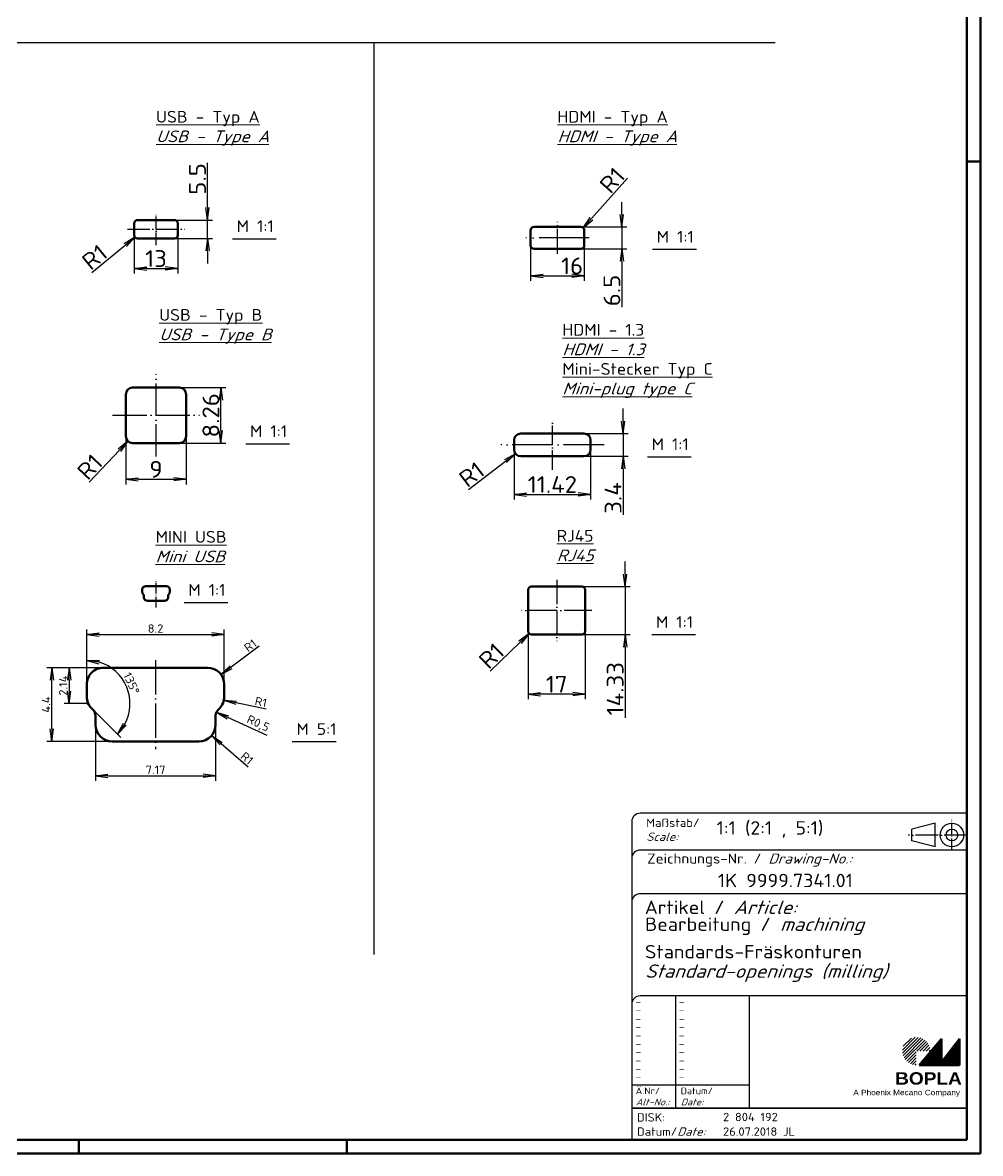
# Model space of a CAD drawing. Header units: millimetres. Extents: x 1 to 840, y 1 to 593.
# Drawn here: x 554.2 to 840, y 1 to 338.4 of the extents above; entities that cross this region are included whole.
import ezdxf

# ---------------------------------------------------------------- set-up
doc = ezdxf.new("R2010")
doc.units = ezdxf.units.MM
doc.header["$PDMODE"] = 35
doc.header["$PDSIZE"] = -2
doc.linetypes.add('ACAD_ISO04W100', pattern=[30, 24, -3, 0, -3])
doc.layers.add('Sichtbar (ISO)', color=7, linetype='Continuous', lineweight=50)
doc.layers.add('Skizziergeometrie (ISO)', color=7, linetype='Continuous', lineweight=25)
doc.styles.get("Standard").update_dxf_attribs({"font": 'isocp.shx', "width": 1.2})
doc.dimstyles.new('phoenix', dxfattribs={"dimtxt": 2.5, "dimasz": 3.72, "dimexe": 1.5, "dimexo": 0, "dimgap": 0.5, "dimtad": 1, "dimdec": 6, "dimdsep": 46, "dimtxsty": 'Standard', "dimblk": '_OPEN15', "dimcen": 0, "dimclrd": 1, "dimclre": 1, "dimclrt": 5, "dimadec": 4, "dimazin": 2, "dimtfac": 0.666667, "dimtdec": 6, "dimtmove": 0, "dimatfit": 0, "dimldrblk": '_OPEN15', "dimfxl": 1, "dimtolj": 1, "dimlwd": 25, "dimlwe": 25, "dimarcsym": 0})
doc.dimstyles.new('phoenix$4', dxfattribs={"dimtxt": 3.5, "dimasz": 3.72, "dimexe": 1.5, "dimexo": 0, "dimgap": 2, "dimtad": 1, "dimdsep": 46, "dimlunit": 6, "dimtxsty": 'Standard', "dimblk": '_OPEN15', "dimcen": 0, "dimclrd": 1, "dimclre": 1, "dimclrt": 5, "dimadec": 0, "dimazin": 0, "dimtfac": 0.666667, "dimtofl": 0, "dimtmove": 0, "dimatfit": 0, "dimldrblk": '_OPEN15', "dimfxl": 1, "dimtolj": 1, "dimlwd": 25, "dimlwe": 25, "dimarcsym": 0})

# ---------------------------------------------------------------- blocks, each defined once
blk = doc.blocks.new('_OPEN15', base_point=(1, 0))
at = {"color": 0, "linetype": 'ByBlock'}
for p, q in [((1, 0), (0, 0.132)), ((0, 0), (1, 0)), ((1, 0), (0, -0.132))]:
    blk.add_line(p, q, dxfattribs=at)
blk = doc.blocks.new('*D59')
at = {"color": 1, "linetype": 'Continuous', "lineweight": 25}
for p, q in [((593.9, 145.94), (561.48, 145.94)), ((562.98, 127.66), (562.98, 142.22)), ((593.9, 123.94), (561.48, 123.94))]:
    blk.add_line(p, q, dxfattribs=at)
at = {"layer": 'Defpoints', "color": 0, "linetype": 'Continuous', "lineweight": 50}
for p in [(562.98, 145.94), (593.9, 145.94), (593.9, 123.94)]:
    blk.add_point(p, dxfattribs=at)
at = {"color": 1, "linetype": 'Continuous', "lineweight": 25, "xscale": 3.72, "yscale": 3.72, "zscale": 3.72}
for p, rotation in [((562.98, 145.94), 90), ((562.98, 123.94), 270)]:
    blk.add_blockref('_OPEN15', p, dxfattribs=dict(at, rotation=rotation))
at = {"color": 5, "linetype": 'Continuous', "lineweight": 35, "insert": (561.23, 134.94), "char_height": 2.5, "attachment_point": 5, "rotation": 90}
blk.add_mtext('\\A1;4.4', dxfattribs=at)
blk = doc.blocks.new('*D60')
at = {"color": 1, "linetype": 'Continuous', "lineweight": 25}
for p, q in [((578.4, 145.94), (566.62, 145.94)), ((568.12, 142.22), (568.12, 138.96)), ((573.4, 135.24), (566.62, 135.24))]:
    blk.add_line(p, q, dxfattribs=at)
at = {"layer": 'Defpoints', "color": 0, "linetype": 'Continuous', "lineweight": 50}
for p in [(578.4, 145.94), (568.12, 135.24), (573.4, 135.24)]:
    blk.add_point(p, dxfattribs=at)
at = {"color": 1, "linetype": 'Continuous', "lineweight": 25, "xscale": 3.72, "yscale": 3.72, "zscale": 3.72}
for p, rotation in [((568.12, 145.94), 90), ((568.12, 135.24), 270)]:
    blk.add_blockref('_OPEN15', p, dxfattribs=dict(at, rotation=rotation))
at = {"color": 5, "linetype": 'Continuous', "lineweight": 35, "insert": (566.37, 140.59), "char_height": 2.5, "attachment_point": 5, "rotation": 90}
blk.add_mtext('\\A1;2.14', dxfattribs=at)
blk = doc.blocks.new('*D61')
at = {"color": 1, "linetype": 'Continuous', "lineweight": 25}
for p, q in [((573.4, 139.12), (573.4, 157.37)), ((577.12, 155.87), (610.68, 155.87)), ((614.4, 139.12), (614.4, 157.37))]:
    blk.add_line(p, q, dxfattribs=at)
at = {"layer": 'Defpoints', "color": 0, "linetype": 'Continuous', "lineweight": 50}
for p in [(614.4, 155.87), (573.4, 139.12), (614.4, 139.12)]:
    blk.add_point(p, dxfattribs=at)
at = {"color": 1, "linetype": 'Continuous', "lineweight": 25, "xscale": 3.72, "yscale": 3.72, "zscale": 3.72, "rotation": 180}
blk.add_blockref('_OPEN15', (573.4, 155.87), dxfattribs=at)
at = {"color": 1, "linetype": 'Continuous', "lineweight": 25, "xscale": 3.72, "yscale": 3.72, "zscale": 3.72}
blk.add_blockref('_OPEN15', (614.4, 155.87), dxfattribs=at)
at = {"color": 5, "linetype": 'Continuous', "lineweight": 35, "insert": (593.9, 157.62), "char_height": 2.5, "attachment_point": 5}
blk.add_mtext('\\A1;8.2', dxfattribs=at)
blk = doc.blocks.new('*D62')
at = {"color": 1, "linetype": 'Continuous', "lineweight": 25}
for p, q in [((575.98, 130.28), (575.98, 112.2)), ((611.83, 130.28), (611.83, 112.2)), ((579.7, 113.7), (608.11, 113.7))]:
    blk.add_line(p, q, dxfattribs=at)
at = {"layer": 'Defpoints', "color": 0, "linetype": 'Continuous', "lineweight": 50}
for p in [(575.98, 130.28), (611.83, 130.28), (611.83, 113.7)]:
    blk.add_point(p, dxfattribs=at)
at = {"color": 1, "linetype": 'Continuous', "lineweight": 25, "xscale": 3.72, "yscale": 3.72, "zscale": 3.72, "rotation": 180}
blk.add_blockref('_OPEN15', (575.98, 113.7), dxfattribs=at)
at = {"color": 1, "linetype": 'Continuous', "lineweight": 25, "xscale": 3.72, "yscale": 3.72, "zscale": 3.72}
blk.add_blockref('_OPEN15', (611.83, 113.7), dxfattribs=at)
at = {"color": 5, "linetype": 'Continuous', "lineweight": 35, "insert": (593.9, 115.45), "char_height": 2.5, "attachment_point": 5}
blk.add_mtext('\\A1;7.17', dxfattribs=at)
blk = doc.blocks.new('*D63')
at = {"color": 1, "linetype": 'Continuous', "lineweight": 25}
for p, q in [((573.4, 137.31), (573.4, 149.62)), ((575.25, 133.4), (583.57, 125.07))]:
    blk.add_line(p, q, dxfattribs=at)
blk.add_arc((573.4, 135.24), 12.88, 331.61, 73.3898, dxfattribs=at)
at = {"layer": 'Defpoints', "color": 0, "linetype": 'Continuous', "lineweight": 50}
for p in [(573.4, 137.31), (573.4, 135.24), (573.4, 135.24), (586.28, 135.24), (575.25, 133.4)]:
    blk.add_point(p, dxfattribs=at)
at = {"color": 1, "linetype": 'Continuous', "lineweight": 25, "xscale": 3.72, "yscale": 3.72, "zscale": 3.72}
for p, rotation in [((573.4, 148.12), 171.694836814316), ((582.51, 126.13), 233.3049437032322)]:
    blk.add_blockref('_OPEN15', p, dxfattribs=dict(at, rotation=rotation))
at = {"color": 5, "linetype": 'Continuous', "lineweight": 35, "insert": (586.73, 141.26), "char_height": 2.5, "attachment_point": 5, "rotation": 294.3177}
blk.add_mtext('\\A1;135°', dxfattribs=at)
blk = doc.blocks.new('*D64')
at = {"color": 1, "linetype": 'Continuous', "lineweight": 25}
blk.add_line((621.58, 116.29), (613.45, 123.26), dxfattribs=at)
at = {"layer": 'Defpoints', "color": 0, "linetype": 'Continuous', "lineweight": 50}
for p in [(606.83, 128.94), (610.63, 125.68)]:
    blk.add_point(p, dxfattribs=at)
at = {"color": 1, "linetype": 'Continuous', "lineweight": 25, "xscale": 3.72, "yscale": 3.72, "zscale": 3.72, "rotation": 139.385156759083}
blk.add_blockref('_OPEN15', (610.63, 125.68), dxfattribs=at)
at = {"color": 5, "linetype": 'Continuous', "lineweight": 35, "insert": (621.2, 118.92), "char_height": 2.5, "attachment_point": 5, "rotation": 319.3852}
blk.add_mtext('\\A1;R1', dxfattribs=at)
blk = doc.blocks.new('*D65')
at = {"color": 1, "linetype": 'Continuous', "lineweight": 25}
blk.add_line((627.21, 125.7), (615.44, 131.11), dxfattribs=at)
at = {"layer": 'Defpoints', "color": 0, "linetype": 'Continuous', "lineweight": 50}
for p in [(612.06, 132.67), (614.33, 131.62)]:
    blk.add_point(p, dxfattribs=at)
at = {"color": 1, "linetype": 'Continuous', "lineweight": 25, "xscale": 3.72, "yscale": 3.72, "zscale": 3.72, "rotation": 155.3066710250894}
blk.add_blockref('_OPEN15', (612.06, 132.67), dxfattribs=at)
at = {"color": 5, "linetype": 'Continuous', "lineweight": 35, "insert": (624.44, 129.11), "char_height": 2.5, "attachment_point": 5, "rotation": 335.3067}
blk.add_mtext('\\A1;R0,5', dxfattribs=at)
blk = doc.blocks.new('*D66')
at = {"color": 1, "linetype": 'Continuous', "lineweight": 25}
blk.add_line((626.94, 133.59), (617.94, 135.5), dxfattribs=at)
at = {"layer": 'Defpoints', "color": 0, "linetype": 'Continuous', "lineweight": 50}
for p in [(609.4, 137.31), (614.3, 136.27)]:
    blk.add_point(p, dxfattribs=at)
at = {"color": 1, "linetype": 'Continuous', "lineweight": 25, "xscale": 3.72, "yscale": 3.72, "zscale": 3.72, "rotation": 168.034121475885}
blk.add_blockref('_OPEN15', (614.3, 136.27), dxfattribs=at)
at = {"color": 5, "linetype": 'Continuous', "lineweight": 35, "insert": (625.34, 135.72), "char_height": 2.5, "attachment_point": 5, "rotation": 348.0341}
blk.add_mtext('\\A1;R1', dxfattribs=at)
blk = doc.blocks.new('*D67')
at = {"color": 1, "linetype": 'Continuous', "lineweight": 25}
blk.add_line((624.84, 152.32), (616.42, 146.11), dxfattribs=at)
at = {"layer": 'Defpoints', "color": 0, "linetype": 'Continuous', "lineweight": 50}
for p in [(613.43, 143.91), (609.4, 140.94)]:
    blk.add_point(p, dxfattribs=at)
at = {"color": 1, "linetype": 'Continuous', "lineweight": 25, "xscale": 3.72, "yscale": 3.72, "zscale": 3.72, "rotation": 216.4064262175541}
blk.add_blockref('_OPEN15', (613.43, 143.91), dxfattribs=at)
at = {"color": 5, "linetype": 'Continuous', "lineweight": 35, "insert": (622.19, 152.55), "char_height": 2.5, "attachment_point": 5, "rotation": 36.4064}
blk.add_mtext('\\A1;R1', dxfattribs=at)
blk = doc.blocks.new('*D68')
at = {"color": 1, "linetype": 'Continuous', "lineweight": 25}
for p, q in [((587.54, 275.02), (587.54, 263.53)), ((600.54, 275.02), (600.54, 263.53)), ((591.26, 265.03), (596.82, 265.03))]:
    blk.add_line(p, q, dxfattribs=at)
at = {"layer": 'Defpoints', "color": 0, "linetype": 'Continuous', "lineweight": 50}
for p in [(587.54, 275.02), (600.54, 275.02), (600.54, 265.03)]:
    blk.add_point(p, dxfattribs=at)
at = {"color": 1, "linetype": 'Continuous', "lineweight": 25, "xscale": 3.72, "yscale": 3.72, "zscale": 3.72, "rotation": 180}
blk.add_blockref('_OPEN15', (587.54, 265.03), dxfattribs=at)
at = {"color": 1, "linetype": 'Continuous', "lineweight": 25, "xscale": 3.72, "yscale": 3.72, "zscale": 3.72}
blk.add_blockref('_OPEN15', (600.54, 265.03), dxfattribs=at)
at = {"color": 5, "linetype": 'Continuous', "lineweight": 35, "insert": (594.04, 268.03), "char_height": 5, "attachment_point": 5}
blk.add_mtext('\\A1;13', dxfattribs=at)
blk = doc.blocks.new('*D69')
at = {"color": 1, "linetype": 'Continuous', "lineweight": 25}
for p, q in [((609.42, 283.24), (609.42, 296.61)), ((599.54, 279.52), (610.92, 279.52)), ((609.42, 274.02), (609.42, 279.52)), ((599.54, 274.02), (610.92, 274.02)), ((609.42, 270.3), (609.42, 266.58))]:
    blk.add_line(p, q, dxfattribs=at)
at = {"layer": 'Defpoints', "color": 0, "linetype": 'Continuous', "lineweight": 50}
for p in [(599.54, 279.52), (609.42, 279.52), (599.54, 274.02)]:
    blk.add_point(p, dxfattribs=at)
at = {"color": 1, "linetype": 'Continuous', "lineweight": 25, "xscale": 3.72, "yscale": 3.72, "zscale": 3.72}
for p, rotation in [((609.42, 279.52), 270), ((609.42, 274.02), 90)]:
    blk.add_blockref('_OPEN15', p, dxfattribs=dict(at, rotation=rotation))
at = {"color": 5, "linetype": 'Continuous', "lineweight": 35, "insert": (606.42, 291.79), "char_height": 5, "attachment_point": 5, "rotation": 90}
blk.add_mtext('\\A1;5.5', dxfattribs=at)
blk = doc.blocks.new('*D70')
at = {"color": 1, "linetype": 'Continuous', "lineweight": 25}
blk.add_line((574.91, 263.91), (584.88, 272.04), dxfattribs=at)
at = {"layer": 'Defpoints', "color": 0, "linetype": 'Continuous', "lineweight": 50}
for p in [(587.77, 274.39), (588.54, 275.02)]:
    blk.add_point(p, dxfattribs=at)
at = {"color": 1, "linetype": 'Continuous', "lineweight": 25, "xscale": 3.72, "yscale": 3.72, "zscale": 3.72, "rotation": 39.19285246058444}
blk.add_blockref('_OPEN15', (587.77, 274.39), dxfattribs=at)
at = {"color": 5, "linetype": 'Continuous', "lineweight": 35, "insert": (575.73, 268.45), "char_height": 5, "attachment_point": 5, "rotation": 39.1929}
blk.add_mtext('\\A1;R1', dxfattribs=at)
blk = doc.blocks.new('*D71')
at = {"color": 1, "linetype": 'Continuous', "lineweight": 25}
for p, q in [((585.04, 214.99), (585.04, 200.65)), ((603.04, 214.99), (603.04, 200.65)), ((588.76, 202.15), (599.32, 202.15))]:
    blk.add_line(p, q, dxfattribs=at)
at = {"layer": 'Defpoints', "color": 0, "linetype": 'Continuous', "lineweight": 50}
for p in [(585.04, 214.99), (603.04, 214.99), (603.04, 202.15)]:
    blk.add_point(p, dxfattribs=at)
at = {"color": 1, "linetype": 'Continuous', "lineweight": 25, "xscale": 3.72, "yscale": 3.72, "zscale": 3.72, "rotation": 180}
blk.add_blockref('_OPEN15', (585.04, 202.15), dxfattribs=at)
at = {"color": 1, "linetype": 'Continuous', "lineweight": 25, "xscale": 3.72, "yscale": 3.72, "zscale": 3.72}
blk.add_blockref('_OPEN15', (603.04, 202.15), dxfattribs=at)
at = {"color": 5, "linetype": 'Continuous', "lineweight": 35, "insert": (594.04, 205.15), "char_height": 5, "attachment_point": 5}
blk.add_mtext('\\A1;9', dxfattribs=at)
blk = doc.blocks.new('*D72')
at = {"color": 1, "linetype": 'Continuous', "lineweight": 25}
for p, q in [((601.04, 229.51), (614.91, 229.51)), ((613.41, 216.71), (613.41, 225.79)), ((601.04, 212.99), (614.91, 212.99))]:
    blk.add_line(p, q, dxfattribs=at)
at = {"layer": 'Defpoints', "color": 0, "linetype": 'Continuous', "lineweight": 50}
for p in [(601.04, 229.51), (613.41, 229.51), (601.04, 212.99)]:
    blk.add_point(p, dxfattribs=at)
at = {"color": 1, "linetype": 'Continuous', "lineweight": 25, "xscale": 3.72, "yscale": 3.72, "zscale": 3.72}
for p, rotation in [((613.41, 229.51), 90), ((613.41, 212.99), 270)]:
    blk.add_blockref('_OPEN15', p, dxfattribs=dict(at, rotation=rotation))
at = {"color": 5, "linetype": 'Continuous', "lineweight": 35, "insert": (610.4, 221.25), "char_height": 5, "attachment_point": 5, "rotation": 90}
blk.add_mtext('\\A1;8.26', dxfattribs=at)
blk = doc.blocks.new('*D73')
at = {"color": 1, "linetype": 'Continuous', "lineweight": 25}
blk.add_line((574.09, 201.26), (583.12, 210.83), dxfattribs=at)
at = {"layer": 'Defpoints', "color": 0, "linetype": 'Continuous', "lineweight": 50}
for p in [(585.67, 213.53), (587.04, 214.99)]:
    blk.add_point(p, dxfattribs=at)
at = {"color": 1, "linetype": 'Continuous', "lineweight": 25, "xscale": 3.72, "yscale": 3.72, "zscale": 3.72, "rotation": 46.67548798946302}
blk.add_blockref('_OPEN15', (585.67, 213.53), dxfattribs=at)
at = {"color": 5, "linetype": 'Continuous', "lineweight": 35, "insert": (574.31, 205.86), "char_height": 5, "attachment_point": 5, "rotation": 46.6755}
blk.add_mtext('\\A1;R1', dxfattribs=at)
blk = doc.blocks.new('*D75')
at = {"color": 1, "linetype": 'Continuous', "lineweight": 25}
for p, q in [((734.04, 173.87), (734.04, 177.59)), ((721.08, 170.15), (735.54, 170.15)), ((734.04, 170.15), (734.04, 155.82)), ((721.08, 155.82), (735.54, 155.82)), ((734.04, 152.1), (734.04, 130.94))]:
    blk.add_line(p, q, dxfattribs=at)
at = {"layer": 'Defpoints', "color": 0, "linetype": 'Continuous', "lineweight": 50}
for p in [(721.08, 170.15), (734.04, 170.15), (721.08, 155.82)]:
    blk.add_point(p, dxfattribs=at)
at = {"color": 1, "linetype": 'Continuous', "lineweight": 25, "xscale": 3.72, "yscale": 3.72, "zscale": 3.72}
for p, rotation in [((734.04, 170.15), 270), ((734.04, 155.82), 90)]:
    blk.add_blockref('_OPEN15', p, dxfattribs=dict(at, rotation=rotation))
at = {"color": 5, "linetype": 'Continuous', "lineweight": 35, "insert": (731.04, 139.66), "char_height": 5, "attachment_point": 5, "rotation": 90}
blk.add_mtext('\\A1;14.33', dxfattribs=at)
blk = doc.blocks.new('*D76')
at = {"color": 1, "linetype": 'Continuous', "lineweight": 25}
for p, q in [((705.08, 156.82), (705.08, 136.5)), ((722.08, 156.82), (722.08, 136.5)), ((718.36, 138), (708.8, 138))]:
    blk.add_line(p, q, dxfattribs=at)
at = {"layer": 'Defpoints', "color": 0, "linetype": 'Continuous', "lineweight": 50}
for p in [(705.08, 156.82), (722.08, 156.82), (705.08, 138)]:
    blk.add_point(p, dxfattribs=at)
at = {"color": 1, "linetype": 'Continuous', "lineweight": 25, "xscale": 3.72, "yscale": 3.72, "zscale": 3.72, "rotation": 180}
blk.add_blockref('_OPEN15', (705.08, 138), dxfattribs=at)
at = {"color": 1, "linetype": 'Continuous', "lineweight": 25, "xscale": 3.72, "yscale": 3.72, "zscale": 3.72}
blk.add_blockref('_OPEN15', (722.08, 138), dxfattribs=at)
at = {"color": 5, "linetype": 'Continuous', "lineweight": 35, "insert": (713.58, 141), "char_height": 5, "attachment_point": 5}
blk.add_mtext('\\A1;17', dxfattribs=at)
blk = doc.blocks.new('*D77')
at = {"color": 1, "linetype": 'Continuous', "lineweight": 25}
blk.add_line((693.69, 144.87), (702.69, 153.55), dxfattribs=at)
at = {"layer": 'Defpoints', "color": 0, "linetype": 'Continuous', "lineweight": 50}
for p in [(705.36, 156.13), (706.08, 156.82)]:
    blk.add_point(p, dxfattribs=at)
at = {"color": 1, "linetype": 'Continuous', "lineweight": 25, "xscale": 3.72, "yscale": 3.72, "zscale": 3.72, "rotation": 43.97124153317768}
blk.add_blockref('_OPEN15', (705.36, 156.13), dxfattribs=at)
at = {"color": 5, "linetype": 'Continuous', "lineweight": 35, "insert": (694.12, 149.46), "char_height": 5, "attachment_point": 5, "rotation": 43.9712}
blk.add_mtext('\\A1;R1', dxfattribs=at)
blk = doc.blocks.new('*D78')
at = {"color": 1, "linetype": 'Continuous', "lineweight": 25}
for p, q in [((700.88, 213.82), (700.88, 196.1)), ((723.72, 211.02), (723.72, 196.1)), ((704.6, 197.6), (720, 197.6))]:
    blk.add_line(p, q, dxfattribs=at)
at = {"layer": 'Defpoints', "color": 0, "linetype": 'Continuous', "lineweight": 50}
for p in [(700.88, 213.82), (723.72, 211.02), (723.72, 197.6)]:
    blk.add_point(p, dxfattribs=at)
at = {"color": 1, "linetype": 'Continuous', "lineweight": 25, "xscale": 3.72, "yscale": 3.72, "zscale": 3.72, "rotation": 180}
blk.add_blockref('_OPEN15', (700.88, 197.6), dxfattribs=at)
at = {"color": 1, "linetype": 'Continuous', "lineweight": 25, "xscale": 3.72, "yscale": 3.72, "zscale": 3.72}
blk.add_blockref('_OPEN15', (723.72, 197.6), dxfattribs=at)
at = {"color": 5, "linetype": 'Continuous', "lineweight": 35, "insert": (712.3, 200.61), "char_height": 5, "attachment_point": 5}
blk.add_mtext('\\A1;11.42', dxfattribs=at)
blk = doc.blocks.new('*D79')
at = {"color": 1, "linetype": 'Continuous', "lineweight": 25}
for p, q in [((733.42, 219.54), (733.42, 223.26)), ((721.72, 215.82), (734.92, 215.82)), ((733.42, 215.82), (733.42, 209.02)), ((721.72, 209.02), (734.92, 209.02)), ((733.42, 205.3), (733.42, 191.58))]:
    blk.add_line(p, q, dxfattribs=at)
at = {"layer": 'Defpoints', "color": 0, "linetype": 'Continuous', "lineweight": 50}
for p in [(721.72, 215.82), (733.42, 215.82), (721.72, 209.02)]:
    blk.add_point(p, dxfattribs=at)
at = {"color": 1, "linetype": 'Continuous', "lineweight": 25, "xscale": 3.72, "yscale": 3.72, "zscale": 3.72}
for p, rotation in [((733.42, 215.82), 270), ((733.42, 209.02), 90)]:
    blk.add_blockref('_OPEN15', p, dxfattribs=dict(at, rotation=rotation))
at = {"color": 5, "linetype": 'Continuous', "lineweight": 35, "insert": (730.42, 196.58), "char_height": 5, "attachment_point": 5, "rotation": 90}
blk.add_mtext('\\A1;3.4', dxfattribs=at)
blk = doc.blocks.new('*D80')
at = {"color": 1, "linetype": 'Continuous', "lineweight": 25}
blk.add_line((687.27, 199.09), (698.33, 207.54), dxfattribs=at)
at = {"layer": 'Defpoints', "color": 0, "linetype": 'Continuous', "lineweight": 50}
for p in [(701.29, 209.8), (702.88, 211.02)]:
    blk.add_point(p, dxfattribs=at)
at = {"color": 1, "linetype": 'Continuous', "lineweight": 25, "xscale": 3.72, "yscale": 3.72, "zscale": 3.72, "rotation": 37.38422491927583}
blk.add_blockref('_OPEN15', (701.29, 209.8), dxfattribs=at)
at = {"color": 5, "linetype": 'Continuous', "lineweight": 35, "insert": (688.23, 203.6), "char_height": 5, "attachment_point": 5, "rotation": 37.3842}
blk.add_mtext('\\A1;R1', dxfattribs=at)
blk = doc.blocks.new('*D81')
at = {"color": 1, "linetype": 'Continuous', "lineweight": 25}
for p, q in [((733.06, 281.17), (733.06, 284.89)), ((720.82, 277.45), (734.56, 277.45)), ((733.06, 277.45), (733.06, 270.95)), ((720.82, 270.95), (734.56, 270.95)), ((733.06, 267.23), (733.06, 253.5))]:
    blk.add_line(p, q, dxfattribs=at)
at = {"layer": 'Defpoints', "color": 0, "linetype": 'Continuous', "lineweight": 50}
for p in [(720.82, 277.45), (733.06, 277.45), (720.82, 270.95)]:
    blk.add_point(p, dxfattribs=at)
at = {"color": 1, "linetype": 'Continuous', "lineweight": 25, "xscale": 3.72, "yscale": 3.72, "zscale": 3.72}
for p, rotation in [((733.06, 277.45), 270), ((733.06, 270.95), 90)]:
    blk.add_blockref('_OPEN15', p, dxfattribs=dict(at, rotation=rotation))
at = {"color": 5, "linetype": 'Continuous', "lineweight": 35, "insert": (730.06, 258.51), "char_height": 5, "attachment_point": 5, "rotation": 90}
blk.add_mtext('\\A1;6.5', dxfattribs=at)
blk = doc.blocks.new('*D82')
at = {"color": 1, "linetype": 'Continuous', "lineweight": 25}
for p, q in [((705.82, 271.95), (705.82, 261.35)), ((721.82, 271.95), (721.82, 261.35)), ((709.54, 262.85), (718.1, 262.85))]:
    blk.add_line(p, q, dxfattribs=at)
at = {"layer": 'Defpoints', "color": 0, "linetype": 'Continuous', "lineweight": 50}
for p in [(705.82, 271.95), (721.82, 271.95), (721.82, 262.85)]:
    blk.add_point(p, dxfattribs=at)
at = {"color": 1, "linetype": 'Continuous', "lineweight": 25, "xscale": 3.72, "yscale": 3.72, "zscale": 3.72, "rotation": 180}
blk.add_blockref('_OPEN15', (705.82, 262.85), dxfattribs=at)
at = {"color": 1, "linetype": 'Continuous', "lineweight": 25, "xscale": 3.72, "yscale": 3.72, "zscale": 3.72}
blk.add_blockref('_OPEN15', (721.82, 262.85), dxfattribs=at)
at = {"color": 5, "linetype": 'Continuous', "lineweight": 35, "insert": (718.19, 265.85), "char_height": 5, "attachment_point": 5}
blk.add_mtext('\\A1;16', dxfattribs=at)
blk = doc.blocks.new('*D83')
at = {"color": 1, "linetype": 'Continuous', "lineweight": 25}
blk.add_line((734.74, 291.98), (723.97, 279.96), dxfattribs=at)
at = {"layer": 'Defpoints', "color": 0, "linetype": 'Continuous', "lineweight": 50}
for p in [(721.49, 277.19), (720.82, 276.45)]:
    blk.add_point(p, dxfattribs=at)
at = {"color": 1, "linetype": 'Continuous', "lineweight": 25, "xscale": 3.72, "yscale": 3.72, "zscale": 3.72, "rotation": 228.1262265421216}
blk.add_blockref('_OPEN15', (721.49, 277.19), dxfattribs=at)
at = {"color": 5, "linetype": 'Continuous', "lineweight": 35, "insert": (730.17, 291.38), "char_height": 5, "attachment_point": 5, "rotation": 48.1262}
blk.add_mtext('\\A1;R1', dxfattribs=at)
blk = doc.blocks.new('PH_GRPBLK')
at = {"layer": 'Defpoints', "color": 0, "linetype": 'Continuous', "lineweight": 50}
blk.add_point((0, 0), dxfattribs=at)

msp = doc.modelspace()

# ---------------------------------------------------------------- hatches: boundary and pattern name
at = {"linetype": 'Continuous', "lineweight": 25}
h = msp.add_hatch(dxfattribs=at)
h.set_pattern_fill('_U', color=1, scale=0.65, angle=45, style=0, pattern_type=0)
h.set_pattern_definition([(45, (421, -32.08885), (-0.4596194, 0.4596194), [])])
edge = h.paths.add_edge_path(flags=0)
edge.add_line((820.883475, 27.3645381), (820.883475, 31.5145381))
edge.add_line((820.883475, 31.5145381), (825.033475, 31.5145381))
edge.add_arc((820.883475, 31.5145381), 4.15, 0, 270)
h = msp.add_hatch(dxfattribs=at)
h.set_pattern_fill('_U', color=1, scale=0.1, angle=45, style=0, pattern_type=0)
h.set_pattern_definition([(45, (421, -32.08885), (-0.070710678, 0.070710678), [])])
h.paths.add_polyline_path([(828.433475, 35.1645381), (821.733475, 27.3645381), (833.733475, 27.3645381), (833.733475, 35.1645381), (828.433475, 28.2645381)], flags=0)

# ---------------------------------------------------------------- linework, layer by layer
at = {"color": 1, "linetype": 'Continuous', "lineweight": 50}
for p, q in [((840, 593), (840, 1)), ((836, 297), (840, 297)), ((571, 5), (571, 1)), ((651, 5), (651, 1)), ((840, 1), (1, 1))]:
    msp.add_line(p, q, dxfattribs=at)
at = {"color": 3, "linetype": 'Continuous', "lineweight": 50}
for p, q in [((836, 589), (836, 5)), ((836, 5), (20, 5))]:
    msp.add_line(p, q, dxfattribs=at)
at = {"color": 1, "linetype": 'Continuous', "lineweight": 25}
for p, q in [((71.6672594, 332.5195474), (778.7699904, 332.5195474)), ((659.1222945, 60.3915376), (659.1222945, 332.5195474))]:
    msp.add_line(p, q, dxfattribs=at)
at = {"color": 1, "linetype": 'ACAD_ISO04W100', "lineweight": 25, "ltscale": 0.155738}
msp.add_line((594.0405724, 272.022318), (594.0405724, 281.522318), dxfattribs=at)
at = {"color": 1, "linetype": 'ACAD_ISO04W100', "lineweight": 25, "ltscale": 0.278689}
msp.add_line((585.5405724, 276.772318), (602.5405724, 276.772318), dxfattribs=at)
at = {"color": 7, "linetype": 'Continuous', "lineweight": 50}
for p, q in [((587.5405724, 278.522318), (587.5405724, 275.022318)), ((588.5405724, 279.522318), (599.5405724, 279.522318)), ((600.5405724, 278.522318), (600.5405724, 275.022318)), ((720.8191994, 277.4489505), (706.8191994, 277.4489505)), ((588.5405724, 274.022318), (599.5405724, 274.022318)), ((705.8191994, 271.9489505), (705.8191994, 276.4489505)), ((721.8191994, 271.9489505), (721.8191994, 276.4489505)), ((720.8191994, 270.9489505), (706.8191994, 270.9489505)), ((587.0405724, 229.5083917), (601.0405724, 229.5083917)), ((585.0405724, 227.5083917), (585.0405724, 214.9883917)), ((603.0405724, 214.9883917), (603.0405724, 227.5083917)), ((587.0405724, 212.9883917), (601.0405724, 212.9883917)), ((700.8755093, 211.0165199), (700.8755093, 213.8165199)), ((702.8755093, 215.8165199), (721.7155093, 215.8165199)), ((723.7155093, 213.8165199), (723.7155093, 211.0165199)), ((702.8755093, 209.0165199), (721.7155093, 209.0165199)), ((705.0832588, 169.1542253), (705.0832588, 156.8242253)), ((706.0832588, 170.1542253), (721.0832588, 170.1542253)), ((722.0832588, 156.8242253), (722.0832588, 169.1542253)), ((706.0832588, 155.8242253), (721.0832588, 155.8242253)), ((828.433475, 35.1645381), (821.733475, 27.3645381)), ((828.433475, 28.2645381), (828.433475, 35.1645381)), ((833.733475, 35.1645381), (828.433475, 28.2645381)), ((833.733475, 27.3645381), (833.733475, 35.1645381)), ((821.733475, 27.3645381), (833.733475, 27.3645381))]:
    msp.add_line(p, q, dxfattribs=at)
at = {"color": 1, "linetype": 'ACAD_ISO04W100', "lineweight": 25, "ltscale": 0.311475}
msp.add_line((713.8191994, 269.4489505), (713.8191994, 278.9489505), dxfattribs=at)
at = {"color": 5, "linetype": 'Continuous', "lineweight": 25}
for p, q in [((616.8439222, 273.9466262), (629.9167287, 273.9466262)), ((742.1804128, 270.7844502), (755.2532193, 270.7844502)), ((620.8436923, 212.7496318), (633.9164989, 212.7496318)), ((740.6567226, 208.8707086), (753.7295291, 208.8707086)), ((602.4245491, 165.3849413), (615.4973556, 165.3849413)), ((741.9444722, 155.8169949), (755.0172787, 155.8169949)), ((634.710826, 123.8781328), (647.7836325, 123.8781328))]:
    msp.add_line(p, q, dxfattribs=at)
at = {"color": 1, "linetype": 'ACAD_ISO04W100', "lineweight": 25, "ltscale": 0.619672}
msp.add_line((723.2691994, 274.1989505), (704.3691994, 274.1989505), dxfattribs=at)
at = {"color": 1, "linetype": 'ACAD_ISO04W100', "lineweight": 25, "ltscale": 0.401967}
msp.add_line((594.0405724, 208.9883917), (594.0405724, 233.5083917), dxfattribs=at)
at = {"color": 1, "linetype": 'ACAD_ISO04W100', "lineweight": 25, "ltscale": 0.42623}
msp.add_line((581.0405724, 221.2483917), (607.0405724, 221.2483917), dxfattribs=at)
at = {"color": 1, "linetype": 'ACAD_ISO04W100', "lineweight": 25, "ltscale": 0.242623}
msp.add_line((712.2955093, 205.0165199), (712.2955093, 219.8165199), dxfattribs=at)
at = {"color": 1, "linetype": 'ACAD_ISO04W100', "lineweight": 25, "ltscale": 0.505574}
msp.add_line((727.7155093, 212.4165199), (696.8755093, 212.4165199), dxfattribs=at)
at = {"color": 1, "linetype": 'ACAD_ISO04W100', "lineweight": 25, "ltscale": 0.135484}
msp.add_line((594.0405724, 163.879821), (594.0405724, 172.2798235), dxfattribs=at)
at = {"color": 1, "linetype": 'ACAD_ISO04W100', "lineweight": 25, "ltscale": 0.300492}
msp.add_line((713.5832588, 172.1542253), (713.5832588, 153.8242253), dxfattribs=at)
at = {"color": 1, "linetype": 'ACAD_ISO04W100', "lineweight": 25, "ltscale": 0.344262}
msp.add_line((724.0832588, 162.9892253), (703.0832588, 162.9892253), dxfattribs=at)
at = {"color": 1, "linetype": 'ACAD_ISO04W100', "lineweight": 25, "ltscale": 0.428634}
msp.add_line((593.9049122, 148.227124), (593.9048613, 121.651798), dxfattribs=at)
at = {"color": 5, "linetype": 'Continuous'}
for p, q in [((836, 102.5), (738.5, 102.5)), ((736, 100), (736, 5)), ((826.5, 99.5), (819.5, 97.75)), ((826.5, 92.5), (826.5, 99.5)), ((819.5, 94.25), (819.5, 97.75)), ((836, 91.5), (738.5, 91.5)), ((826.5, 92.5), (819.5, 94.25)), ((836, 78.5), (738.5, 78.5)), ((836, 48), (738.5, 48)), ((771, 48), (771, 14.5))]:
    msp.add_line(p, q, dxfattribs=at)
at = {"color": 1, "linetype": 'ACAD_ISO04W100', "ltscale": 0.145161}
msp.add_line((831.5, 91.5), (831.5, 100.5), dxfattribs=at)
at = {"color": 1, "linetype": 'ACAD_ISO04W100', "ltscale": 0.282258}
msp.add_line((836, 96), (818.5, 96), dxfattribs=at)
at = {"color": 1, "linetype": 'Continuous'}
for p, q in [((749, 48), (749, 14.5)), ((736, 21.5), (771, 21.5))]:
    msp.add_line(p, q, dxfattribs=at)
at = {"color": 5, "linetype": 'Continuous', "lineweight": 35}
msp.add_line((736, 14.5), (836, 14.5), dxfattribs=at)
at = {"color": 5, "linetype": 'Continuous'}
for radius in [3.5, 1.75]:
    msp.add_circle((831.5, 96), radius, dxfattribs=at)
at = {"color": 7, "linetype": 'Continuous', "lineweight": 50}
for centre, radius, start, end in [((588.5405724, 278.522318), 1, 90, 180), ((599.5405724, 278.522318), 1, 0, 90), ((706.8191994, 276.4489505), 1, 90, 180), ((720.8191994, 276.4489505), 1, 0, 90), ((588.5405724, 275.022318), 1, 180, 270), ((599.5405724, 275.022318), 1, 270, 0), ((706.8191994, 271.9489505), 1, 180, 270), ((720.8191994, 271.9489505), 1, 270, 0), ((587.0405724, 227.5083917), 2, 90, 180), ((601.0405724, 227.5083917), 2, 0, 90), ((587.0405724, 214.9883917), 2, 180, 270), ((601.0405724, 214.9883917), 2, 270, 0), ((702.8755093, 213.8165199), 2, 90, 180), ((721.7155093, 213.8165199), 2, 0, 90), ((702.8755093, 211.0165199), 2, 180, 270), ((721.7155093, 211.0165199), 2, 270, 0), ((706.0832588, 169.1542253), 1, 90, 180), ((721.0832588, 169.1542253), 1, 0, 90), ((706.0832588, 156.8242253), 1, 180, 270), ((721.0832588, 156.8242253), 1, 270, 0)]:
    msp.add_arc(centre, radius, start, end, dxfattribs=at)
at = {"color": 5, "linetype": 'Continuous'}
for centre in [(738.5, 100), (738.5, 89), (738.5, 76), (738.5, 45.5)]:
    msp.add_arc(centre, 2.5, 90, 180, dxfattribs=at)
at = {"layer": 'Sichtbar (ISO)'}
for p, q in [((589.9405742, 168.5539643), (589.9405756, 169.2798314)), ((590.9405775, 170.2798294), (597.1405775, 170.2798176)), ((598.1405756, 169.2798157), (598.1405742, 168.5538061)), ((590.3091294, 167.7711933), (590.2334661, 167.8468569)), ((590.4555743, 166.8798278), (590.4555753, 167.4176397)), ((596.6255724, 165.879816), (591.4555724, 165.8798259)), ((597.6255753, 167.4167304), (597.6255743, 166.8798141)), ((597.8510887, 167.8501255), (597.7703181, 167.7685707)), ((578.4049078, 145.939497), (609.4049078, 145.9394376)), ((573.4048913, 137.3101711), (573.4048982, 140.9395065)), ((614.4048982, 140.939428), (614.4048913, 137.3093805)), ((575.2476671, 133.3963164), (574.8693506, 133.7746344)), ((575.9798917, 128.939489), (575.9798968, 131.628548)), ((611.8298968, 131.6240015), (611.8298917, 128.9394203)), ((612.9574636, 133.7909771), (612.5536106, 133.3832032)), ((606.8298821, 123.9394299), (580.9798821, 123.9394794))]:
    msp.add_line(p, q, dxfattribs=at)
for centre, radius, start, end in [((590.9405756, 169.2798294), 1, 89.999890259, 179.999890261), ((597.1405756, 169.2798176), 1, 359.999890261, 89.999890259), ((590.9405742, 168.5539624), 1, 179.999890261, 224.999890259), ((589.9555753, 167.4176406), 0.5, 359.999890261, 44.999890259), ((591.4555743, 166.8798259), 1, 179.999890261, 269.999890259), ((596.6255743, 166.879816), 1, 269.999890259, 359.999890261), ((598.1255753, 167.4167294), 0.5, 135.276789052, 179.999890261), ((597.1405742, 168.5538081), 1, 315.276789052, 359.999890261), ((578.4048982, 140.939497), 5, 89.999890259, 179.999890261), ((609.4048982, 140.9394376), 5, 359.999890261, 89.999890259), ((578.4048913, 137.3101615), 5, 179.999890261, 224.999890259), ((609.4048913, 137.30939), 5, 315.276789052, 359.999890258), ((573.4798968, 131.6285528), 2.5, 359.999890261, 44.999890259), ((614.3298968, 131.6239967), 2.5, 135.276789052, 179.999890261), ((580.9798917, 128.9394794), 5, 179.999890261, 269.999890259), ((606.8298917, 128.9394299), 5, 269.999890259, 359.999890258)]:
    msp.add_arc(centre, radius, start, end, dxfattribs=at)
at = {"layer": 'Skizziergeometrie (ISO)', "color": 1, "lineweight": 18}
for p in [(573.4048913, 137.3101711), (575.2476671, 133.3963164)]:
    msp.add_line(p, (573.4048873, 135.2391033), dxfattribs=at)

# ---------------------------------------------------------------- block references
at = {"color": 1, "linetype": 'Continuous', "lineweight": 25}
msp.add_blockref('PH_GRPBLK', (821.733475, 27.3645381), dxfattribs=at)
at = {"color": 7, "linetype": 'Continuous', "lineweight": 50}
msp.add_blockref('PH_GRPBLK', (821.733475, 27.3645381), dxfattribs=at)
at = {"color": 5, "linetype": 'Continuous', "lineweight": 35}
msp.add_blockref('PH_GRPBLK', (736, 14.5), dxfattribs=at)

# ---------------------------------------------------------------- texts
at = {"color": 5, "linetype": 'Continuous', "lineweight": 25, "width": 1.2}
for s, p in [('M 1:1', (618.0880512, 275.9466262)), ('M 1:1', (743.4245418, 272.7844502)), ('M 1:1', (622.0878214, 214.7496318)), ('M 1:1', (741.9008516, 210.8707086)), ('M 1:1', (603.6686781, 167.3849413)), ('M 1:1', (743.1886012, 157.8169949)), ('M 5:1', (635.954955, 125.8781328))]:
    msp.add_text(s, height=3.5, dxfattribs=at).set_placement(p)
at = {"color": 1, "linetype": 'Continuous', "width": 1.5}
for p in [(736.9999997, 45.2499998), (749.9999997, 45.2499998), (736.9999997, 42.7499998), (736.9999997, 40.2499998), (749.9999997, 42.7499998), (749.9999997, 40.2499998), (736.9999997, 37.7499998), (749.9999997, 37.7499998), (736.9999997, 35.2499998), (749.9999997, 35.2499998), (736.9999997, 32.7499998), (736.9999997, 30.2499998), (749.9999997, 32.7499998), (749.9999997, 30.2499998), (736.9999997, 27.7499998), (749.9999997, 27.7499998), (736.9999997, 25.2499998), (736.9999997, 22.7499998), (749.9999997, 25.2499998), (749.9999997, 22.7499998)]:
    msp.add_text('-', height=2, dxfattribs=at).set_placement(p)
at = {"color": 1, "linetype": 'Continuous', "lineweight": 20, "char_height": 3.5, "attachment_point": 7}
for s, insert in [('{\\L\\C5;USB - Typ A\\P\\Q20;USB - Type A }', (594.0405724, 301.6993269)), ('{\\L\\C5;HDMI - Typ A\\P\\Q20;HDMI - Type A }', (713.8191994, 301.6982742)), ('{\\L\\C5;USB - Typ B\\P\\Q20;USB - Type B  }', (594.9921315, 242.5836462)), ('{\\L\\C5;HDMI - 1.3\\P\\Q20;HDMI - 1.3\\P\\Q0;Mini-Stecker Typ C\\P\\Q20;Mini-plug type C }', (715.276686, 226.4597172)), ('{\\L\\C5;MINI USB\\P\\Q20;Mini USB}', (593.9048935, 177.4001798)), ('{\\L\\C5;RJ45\\P\\Q20;RJ45}', (713.5832588, 177.720442))]:
    msp.add_mtext(s, dxfattribs=dict(at, insert=insert))
at = {"color": 5, "linetype": 'Continuous', "lineweight": 35, "attachment_point": 7}
for s, insert, char_height in [('{\\C1;Maßstab/\\P\\Q20;Scale:}', (740.2942763, 94.2466908), 2.5), ('{\\C7;1:1 (2:1 , 5:1) }', (761.3074631, 95.198758), 4), ('Zeichnungs-Nr. / {\\Q20;Drawing-No.:}', (740.5702131, 86.5784618), 3), ('{\\C7;1K 9999.7341.01}', (761.6810942, 80.4363047), 4), ('{\\C7;Artikel / \\Q20;Article:}', (739.8800602, 72.4289617), 4), ('{\\C7;Bearbeitung / \\Q20;machining }', (739.9304982, 66.1809004), 4), ('{\\Q20;\\C7;Standard-openings (milling)}', (739.9304982, 52.1809004), 4), ('{\\C1;Ä.Nr/\\P\\Q20;Alt-No.:}', (737.1677583, 15.3230391), 2), ('{\\C1;Datum/\\P\\Q20;Date:}', (750.591834, 15.3230428), 2), ('DISK:', (737.5289913, 10.4947553), 2.5), ('2 804 192 ', (763.2178658, 10.6059217), 2.5), ('Datum/{\\Q20;Date:}', (737.5289913, 6.2488875), 2.5), ('26.07.2018 JL ', (763.2178658, 6.2488875), 2.5)]:
    msp.add_mtext(s, dxfattribs=dict(at, insert=insert, char_height=char_height))
at = {"color": 5, "linetype": 'Continuous', "lineweight": 35, "insert": (739.9304982, 59.1809004), "char_height": 4, "width": 92.888004294, "attachment_point": 7}
msp.add_mtext('{\\C7;Standards-Fräskonturen}', dxfattribs=at)
at = {"color": 7, "linetype": 'Continuous', "lineweight": 50, "insert": (814.5658807, 21.4651793), "char_height": 3.7, "attachment_point": 7, "line_spacing_factor": 1.135135}
msp.add_mtext('{\\fArial|b1|i0|c0|p34;\\W1.1;BOPLA}', dxfattribs=at)
at = {"color": 7, "linetype": 'Continuous', "lineweight": 50, "insert": (802.0842367, 17.8834606), "char_height": 1.6, "attachment_point": 7}
msp.add_mtext('{\\fArial|b0|i0|c0|p34;\\W1.1;\\C1;A Phoenix Mecano Company}', dxfattribs=at)

# ---------------------------------------------------------------- dimensions: what is measured, and where the dimension line sits
at = {"color": 7, "linetype": 'Continuous', "lineweight": 35}
for base, p1, p2, override, picture, middle in [((609.424503, 279.522318), (599.5405724, 274.022318), (599.5405724, 279.522318), {"dimtxt": 5, "dimsah": 1}, '*D69', (606.424503, 291.7865821)), ((613.4052503, 229.5083917), (601.0405724, 212.9883917), (601.0405724, 229.5083917), {"dimtxt": 5, "dimlfac": 0.5, "dimsah": 1}, '*D72', (610.4047582, 221.2483917))]:
    dim = msp.add_linear_dim(base=base, p1=p1, p2=p2, angle=90, dimstyle='phoenix', override=override, dxfattribs=at)
    dim.commit()
    dim.dimension.update_dxf_attribs({"geometry": picture, "text_midpoint": middle})
for center, mpoint, override, picture, middle in [((720.8191994, 276.4489505), (721.4866912, 277.1935676), {"dimtxt": 5, "dimgap": 0.5, "dimdec": 6, "dimsah": 1, "dimadec": 4, "dimazin": 2, "dimtdec": 6, "dimtmove": 1}, '*D83', (732.4081575, 289.3769554)), ((588.5405724, 275.022318), (587.7655491, 274.3903854), {"dimtxt": 5, "dimgap": 0.5, "dimdec": 6, "dimsah": 1, "dimadec": 4, "dimazin": 2, "dimtdec": 6, "dimtmove": 1}, '*D70', (577.6225016, 266.1200245)), ((587.0405724, 214.9883917), (585.6683131, 213.5334331), {"dimtxt": 5, "dimgap": 0.5, "dimdec": 6, "dimlfac": 0.5, "dimsah": 1, "dimadec": 4, "dimazin": 2, "dimtdec": 6, "dimtmove": 1}, '*D73', (576.49365, 203.8058584)), ((702.8755093, 211.0165199), (701.2863456, 209.8022057), {"dimtxt": 5, "dimgap": 0.5, "dimdec": 6, "dimlfac": 0.5, "dimsah": 1, "dimadec": 4, "dimazin": 2, "dimtdec": 6, "dimtmove": 1}, '*D80', (690.0487244, 201.2152971)), ((706.0832588, 156.8242253), (705.3635705, 156.1299281), {"dimtxt": 5, "dimgap": 0.5, "dimdec": 6, "dimsah": 1, "dimadec": 4, "dimazin": 2, "dimtdec": 6, "dimtmove": 1}, '*D77', (696.207887, 147.2972641))]:
    dim = msp.add_radius_dim(center=center, mpoint=mpoint, dimstyle='phoenix$4', override=override, dxfattribs=at)
    dim.commit()
    dim.dimension.update_dxf_attribs({"geometry": picture, "text_midpoint": middle, "dimtype": 164})
for base, p1, p2, override, picture, middle in [((733.0590455, 277.4489505), (720.8191994, 270.9489505), (720.8191994, 277.4489505), {"dimtxt": 5, "dimsah": 1}, '*D81', (733.0590455, 258.5051588)), ((733.4171149, 215.8165199), (721.7155093, 209.0165199), (721.7155093, 215.8165199), {"dimtxt": 5, "dimlfac": 0.5, "dimsah": 1}, '*D79', (733.4171149, 196.5765199)), ((734.0448547, 170.1542253), (721.0832588, 155.8242253), (721.0832588, 170.1542253), {"dimtxt": 5, "dimsah": 1}, '*D75', (734.0448547, 139.6599612))]:
    dim = msp.add_linear_dim(base=base, p1=p1, p2=p2, angle=90, dimstyle='phoenix', override=override, dxfattribs=at)
    dim.commit()
    dim.dimension.update_dxf_attribs({"geometry": picture, "text_midpoint": middle, "dimtype": 160})
for base, p1, p2, override, picture, middle in [((600.5405724, 265.0325709), (587.5405724, 275.022318), (600.5405724, 275.022318), {"dimtxt": 5, "dimsah": 1}, '*D68', (594.0405724, 268.0325709)), ((603.0405724, 202.153924), (585.0405724, 214.9883917), (603.0405724, 214.9883917), {"dimtxt": 5, "dimlfac": 0.5, "dimsah": 1}, '*D71', (594.0405724, 205.153924)), ((723.7155093, 197.6046558), (700.8755093, 213.8165199), (723.7155093, 211.0165199), {"dimtxt": 5, "dimlfac": 0.5, "dimsah": 1}, '*D78', (712.2955093, 200.6051479)), ((705.0832588, 138.0003091), (722.0832588, 156.8242253), (705.0832588, 156.8242253), {"dimtxt": 5, "dimsah": 1}, '*D76', (713.5832588, 141.0003091))]:
    dim = msp.add_linear_dim(base=base, p1=p1, p2=p2, dimstyle='phoenix', override=override, dxfattribs=at)
    dim.commit()
    dim.dimension.update_dxf_attribs({"geometry": picture, "text_midpoint": middle})
dim = msp.add_linear_dim(base=(721.8191994, 262.8543581), p1=(705.8191994, 271.9489505), p2=(721.8191994, 271.9489505), dimstyle='phoenix', override={"dimtxt": 5, "dimsah": 1}, dxfattribs=at)
dim.commit()
dim.dimension.update_dxf_attribs({"geometry": '*D82', "text_midpoint": (718.1920792, 262.8543581), "dimtype": 160})
at = {"color": 1, "linetype": 'Continuous', "lineweight": 35}
for base, p1, p2, picture, middle in [((614.4048947, 155.8732642), (573.4048947, 139.1248388), (614.4048947, 139.1244042), '*D61', (593.9048947, 157.6235102)), ((611.8298942, 113.7014442), (575.9798942, 130.2840185), (611.8298942, 130.2817109), '*D62', (593.9048942, 115.4514442))]:
    dim = msp.add_linear_dim(base=base, p1=p1, p2=p2, dimstyle='phoenix', override={"dimdec": 3, "dimlfac": 0.2, "dimsah": 1, "dimadec": 3, "dimtdec": 3}, dxfattribs=at)
    dim.commit()
    dim.dimension.update_dxf_attribs({"geometry": picture, "text_midpoint": middle})
for center, mpoint, picture, middle in [((609.4048982, 140.9394376), (613.4290344, 143.9069834), '*D67', (623.2335215, 151.1371722)), ((609.4048913, 137.30939), (614.2962475, 136.2727444), '*D66', (624.9789731, 134.0087094)), ((614.3298968, 131.6239967), (612.0585047, 132.6684), '*D65', (623.6302135, 127.3476408)), ((606.8298917, 128.9394299), (610.6254051, 125.6845754), '*D64', (620.0599727, 117.5939324))]:
    dim = msp.add_radius_dim(center=center, mpoint=mpoint, dimstyle='phoenix$4', override={"dimtxt": 2.5, "dimgap": 0.5, "dimdec": 3, "dimlfac": 0.2, "dimsah": 1, "dimadec": 3, "dimazin": 2, "dimtdec": 3, "dimtmove": 1}, dxfattribs=at)
    dim.commit()
    dim.dimension.update_dxf_attribs({"geometry": picture, "text_midpoint": middle, "dimtype": 164})
dim = msp.add_angular_dim_2l(base=(586.2818967, 135.2390786), line1=((575.2476671, 133.3963164), (573.4048873, 135.2391033)), line2=((573.4048913, 137.3101711), (573.4048873, 135.2391033)), dimstyle='phoenix', override={"dimdec": 3, "dimlfac": 0.2, "dimsah": 1, "dimadec": 3, "dimtdec": 3}, dxfattribs=at)
dim.commit()
dim.dimension.update_dxf_attribs({"geometry": '*D63', "text_midpoint": (585.1394018, 140.5417951), "dimtype": 162})
for base, p1, p2, picture, middle in [((562.9781928, 145.9394673), (593.9048821, 123.9394546), (593.9049242, 145.9394673), '*D59', (561.2281928, 134.939461)), ((568.1197144, 135.2391033), (578.4049078, 145.939497), (573.4048873, 135.2391033), '*D60', (566.3694684, 140.5893001))]:
    dim = msp.add_linear_dim(base=base, p1=p1, p2=p2, angle=90, dimstyle='phoenix', override={"dimdec": 3, "dimlfac": 0.2, "dimsah": 1, "dimadec": 3, "dimtdec": 3}, dxfattribs=at)
    dim.commit()
    dim.dimension.update_dxf_attribs({"geometry": picture, "text_midpoint": middle})

doc.saveas('drawing.dxf')
